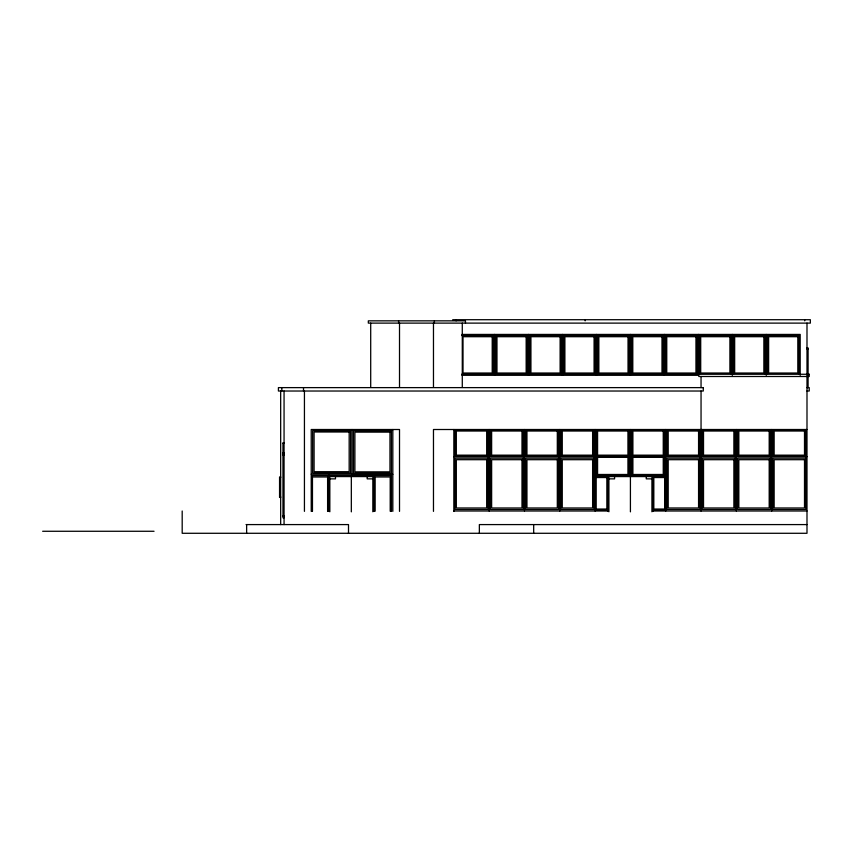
<?xml version="1.0" encoding="UTF-8"?>
<svg xmlns="http://www.w3.org/2000/svg" width="853" height="853" viewBox="0 0 853 853"><rect width="100%" height="100%" fill="white"/><g stroke="black" fill="none" stroke-linecap="round" stroke-linejoin="round"><path stroke-width="1.28" d="M452.708 319.715L810.35 319.715L810.35 323.116L368.325 323.116L368.325 320.845L465.461 320.845L465.461 323.116M461.942 334.429L800.199 334.429L800.199 375.299M461.825 335.57L493.397 335.57L493.397 374.168L461.825 374.168M806.991 347.885L808.09 347.885L808.09 387.625M806.991 349.026L808.09 349.026M461.942 375.299L698.33 375.299L698.33 334.429M806.991 387.625L809.22 387.625L809.22 391.026L806.991 391.026M806.991 429.507L433.473 429.507L433.473 511.384M352.033 429.656L392.828 429.656M284.06 442.931L282.961 442.931L282.961 517.792L284.06 517.792M282.961 443.219L284.06 443.219M282.961 452.89L284.06 452.89M282.961 453.178L284.06 453.178M282.961 454.98L284.06 454.98M595.106 455.918L665.735 455.918M453.839 456.675L806.991 456.675M311.228 474.183L352.033 474.183M392.828 474.321L352.033 474.321L352.033 429.507M328.842 475.569L373.827 475.569M595.106 475.569L665.735 475.569M280.669 476.987L279.56 476.987L279.56 497.416L280.669 497.416M279.56 477.552L280.669 477.552M329.834 478.864L335.485 478.864L335.485 476.571M372.836 478.864L367.185 478.864L367.185 476.571M608.914 478.864L614.576 478.864L614.576 476.571M651.927 478.864L646.265 478.864L646.265 476.571M279.56 496.851L280.669 496.851M453.839 511L607.922 511M652.918 511L806.991 511M282.961 516.001L284.06 516.001M246.059 524.584L348.504 524.584L348.504 533.285M806.991 524.584L479.354 524.584L479.354 533.285M42.65 531.27L154.052 531.27M806.991 323.116L806.991 533.285L182.19 533.285L182.19 511M804.731 319.715L804.731 320.845M799.005 374.168L799.005 335.57L767.433 335.57L767.433 374.168M771.677 429.507L771.677 511M766.239 334.429L766.239 375.299M765.056 374.168L765.056 335.57L733.473 335.57L733.473 374.168M736.363 429.507L736.363 511M732.29 334.429L732.29 375.299M731.096 374.168L731.096 335.57L699.524 335.57L699.524 374.168M701.049 376.493L701.049 387.625M701.049 391.026L701.049 511M665.735 429.507L665.735 511M664.498 455.918L664.498 430.264L631.657 430.264L631.657 455.918M664.37 334.429L664.37 375.299M652.918 475.569L652.918 511.342M651.927 511.768L651.927 476.571L608.914 476.571L608.914 511.768M630.42 334.429L630.42 375.299M630.42 429.507L630.42 475.569M630.42 476.571L630.42 511.853M629.173 455.918L629.173 430.264L596.343 430.264L596.343 455.918M607.922 475.569L607.922 511.342M596.46 334.429L596.46 375.299M595.106 429.507L595.106 511M585.137 319.715L585.137 320.845M562.5 334.429L562.5 375.299M559.792 429.507L559.792 511M533.679 524.584L533.679 533.285M528.551 334.429L528.551 375.299M524.478 429.507L524.478 511M494.591 334.429L494.591 375.299M489.164 429.507L489.164 511M462.283 323.116L462.283 387.443M456.11 319.715L456.11 320.845M453.839 429.507L453.839 511.384M434.401 320.845L434.401 323.116M433.473 323.116L433.473 387.443M399.513 323.116L399.513 387.443M399.513 511.384L399.513 429.507L311.228 429.507L311.228 511.384M398.586 320.845L398.586 323.116M392.828 429.507L392.828 511.384M391.442 511.32L391.442 474.183L373.827 474.183L373.827 511.342M390.823 511.288L390.823 475.579L374.446 475.579L374.446 511.288M390.205 511.246L390.205 476.976L375.064 476.976L375.064 511.246M372.836 511.768L372.836 476.571L329.834 476.571L329.834 511.768M370.703 323.116L370.703 387.443M351.329 476.571L351.329 511.853M328.842 474.183L328.842 511.342M328.224 511.288L328.224 475.579L311.846 475.579L311.846 511.288M327.605 511.246L327.605 476.976L312.465 476.976L312.465 511.246M304.436 391.026L304.436 511.363M303.508 387.625L303.508 391.026M284.06 391.026L284.06 524.584M281.821 387.625L281.821 391.026M280.669 391.026L280.669 524.584M246.634 524.584L246.634 533.285M527.357 335.57L495.785 335.57L495.785 374.168L527.357 374.168L527.357 335.57M561.317 335.57L529.734 335.57L529.734 374.168L561.317 374.168L561.317 335.57M595.266 335.57L563.694 335.57L563.694 374.168L595.266 374.168L595.266 335.57M629.226 335.57L597.654 335.57L597.654 374.168L629.226 374.168L629.226 335.57M663.186 335.57L631.604 335.57L631.604 374.168L663.186 374.168L663.186 335.57M697.136 335.57L665.564 335.57L665.564 374.168L697.136 374.168L697.136 335.57M492.213 336.7L463.019 336.7L463.019 373.028L492.213 373.028L492.213 336.7M526.162 336.7L496.979 336.7L496.979 373.028L526.162 373.028L526.162 336.7M560.122 336.7L530.929 336.7L530.929 373.028L560.122 373.028L560.122 336.7M594.083 336.7L564.889 336.7L564.889 373.028L594.083 373.028L594.083 336.7M628.032 336.7L598.849 336.7L598.849 373.028L628.032 373.028L628.032 336.7M661.992 336.7L632.798 336.7L632.798 373.028L661.992 373.028L661.992 336.7M695.952 336.7L666.758 336.7L666.758 373.028L695.952 373.028L695.952 336.7M729.901 336.7L700.708 336.7L700.708 373.028L729.901 373.028L729.901 336.7M763.861 336.7L734.668 336.7L734.668 373.028L763.861 373.028L763.861 336.7M797.811 336.7L768.628 336.7L768.628 373.028L797.811 373.028L797.811 336.7M809.22 374.264L698.82 374.264L698.82 376.493L809.22 376.493L809.22 374.264M703.277 387.625L278.419 387.625L278.419 391.026L703.277 391.026L703.277 387.625M487.916 430.264L455.086 430.264L455.086 455.918L487.916 455.918L487.916 430.264M523.23 430.264L490.4 430.264L490.4 455.918L523.23 455.918L523.23 430.264M558.544 430.264L525.715 430.264L525.715 455.918L558.544 455.918L558.544 430.264M593.859 430.264L561.029 430.264L561.029 455.918L593.859 455.918L593.859 430.264M699.812 430.264L666.971 430.264L666.971 455.918L699.812 455.918L699.812 430.264M735.126 430.264L702.286 430.264L702.286 455.918L735.126 455.918L735.126 430.264M770.44 430.264L737.6 430.264L737.6 455.918L770.44 455.918L770.44 430.264M805.754 430.264L772.914 430.264L772.914 455.918L805.754 455.918L805.754 430.264M350.594 430.744L312.656 430.744L312.656 472.935L350.594 472.935L350.594 430.744M391.399 430.893L353.462 430.893L353.462 473.084L391.399 473.084L391.399 430.893M486.679 431.021L456.323 431.021L456.323 455.161L486.679 455.161L486.679 431.021M521.993 431.021L491.637 431.021L491.637 455.161L521.993 455.161L521.993 431.021M557.308 431.021L526.951 431.021L526.951 455.161L557.308 455.161L557.308 431.021M592.622 431.021L562.266 431.021L562.266 455.161L592.622 455.161L592.622 431.021M627.936 431.021L597.58 431.021L597.58 455.161L627.936 455.161L627.936 431.021M663.25 431.021L632.894 431.021L632.894 455.161L663.25 455.161L663.25 431.021M698.564 431.021L668.208 431.021L668.208 455.161L698.564 455.161L698.564 431.021M733.879 431.021L703.522 431.021L703.522 455.161L733.879 455.161L733.879 431.021M769.193 431.021L738.837 431.021L738.837 455.161L769.193 455.161L769.193 431.021M804.507 431.021L774.151 431.021L774.151 455.161L804.507 455.161L804.507 431.021M349.165 431.991L314.085 431.991L314.085 471.698L349.165 471.698L349.165 431.991M389.97 432.13L354.891 432.13L354.891 471.848L389.97 471.848L389.97 432.13M629.173 456.462L596.343 456.462L596.343 475.025L629.173 475.025L629.173 456.462M664.498 456.462L631.657 456.462L631.657 475.025L664.498 475.025L664.498 456.462M627.936 457.005L597.58 457.005L597.58 474.481L627.936 474.481L627.936 457.005M663.25 457.005L632.894 457.005L632.894 474.481L663.25 474.481L663.25 457.005M487.916 458.178L455.086 458.178L455.086 509.497L487.916 509.497L487.916 458.178M523.23 458.178L490.4 458.178L490.4 509.497L523.23 509.497L523.23 458.178M558.544 458.178L525.715 458.178L525.715 509.497L558.544 509.497L558.544 458.178M593.859 458.178L561.029 458.178L561.029 509.497L593.859 509.497L593.859 458.178M699.812 458.178L666.971 458.178L666.971 509.497L699.812 509.497L699.812 458.178M735.126 458.178L702.286 458.178L702.286 509.497L735.126 509.497L735.126 458.178M770.44 458.178L737.6 458.178L737.6 509.497L770.44 509.497L770.44 458.178M805.754 458.178L772.914 458.178L772.914 509.497L805.754 509.497L805.754 458.178M486.679 459.692L456.323 459.692L456.323 507.983L486.679 507.983L486.679 459.692M521.993 459.692L491.637 459.692L491.637 507.983L521.993 507.983L521.993 459.692M557.308 459.692L526.951 459.692L526.951 507.983L557.308 507.983L557.308 459.692M592.622 459.692L562.266 459.692L562.266 507.983L592.622 507.983L592.622 459.692M698.564 459.692L668.208 459.692L668.208 507.983L698.564 507.983L698.564 459.692M733.879 459.692L703.522 459.692L703.522 507.983L733.879 507.983L733.879 459.692M769.193 459.692L738.837 459.692L738.837 507.983L769.193 507.983L769.193 459.692M804.507 459.692L774.151 459.692L774.151 507.983L804.507 507.983L804.507 459.692M607.475 476.56L595.554 476.56L595.554 510.019L607.475 510.019L607.475 476.56M665.287 476.56L653.366 476.56L653.366 510.019L665.287 510.019L665.287 476.56M607.016 477.541L596.002 477.541L596.002 509.038L607.016 509.038L607.016 477.541M664.828 477.541L653.814 477.541L653.814 509.038L664.828 509.038L664.828 477.541"/></g></svg>
